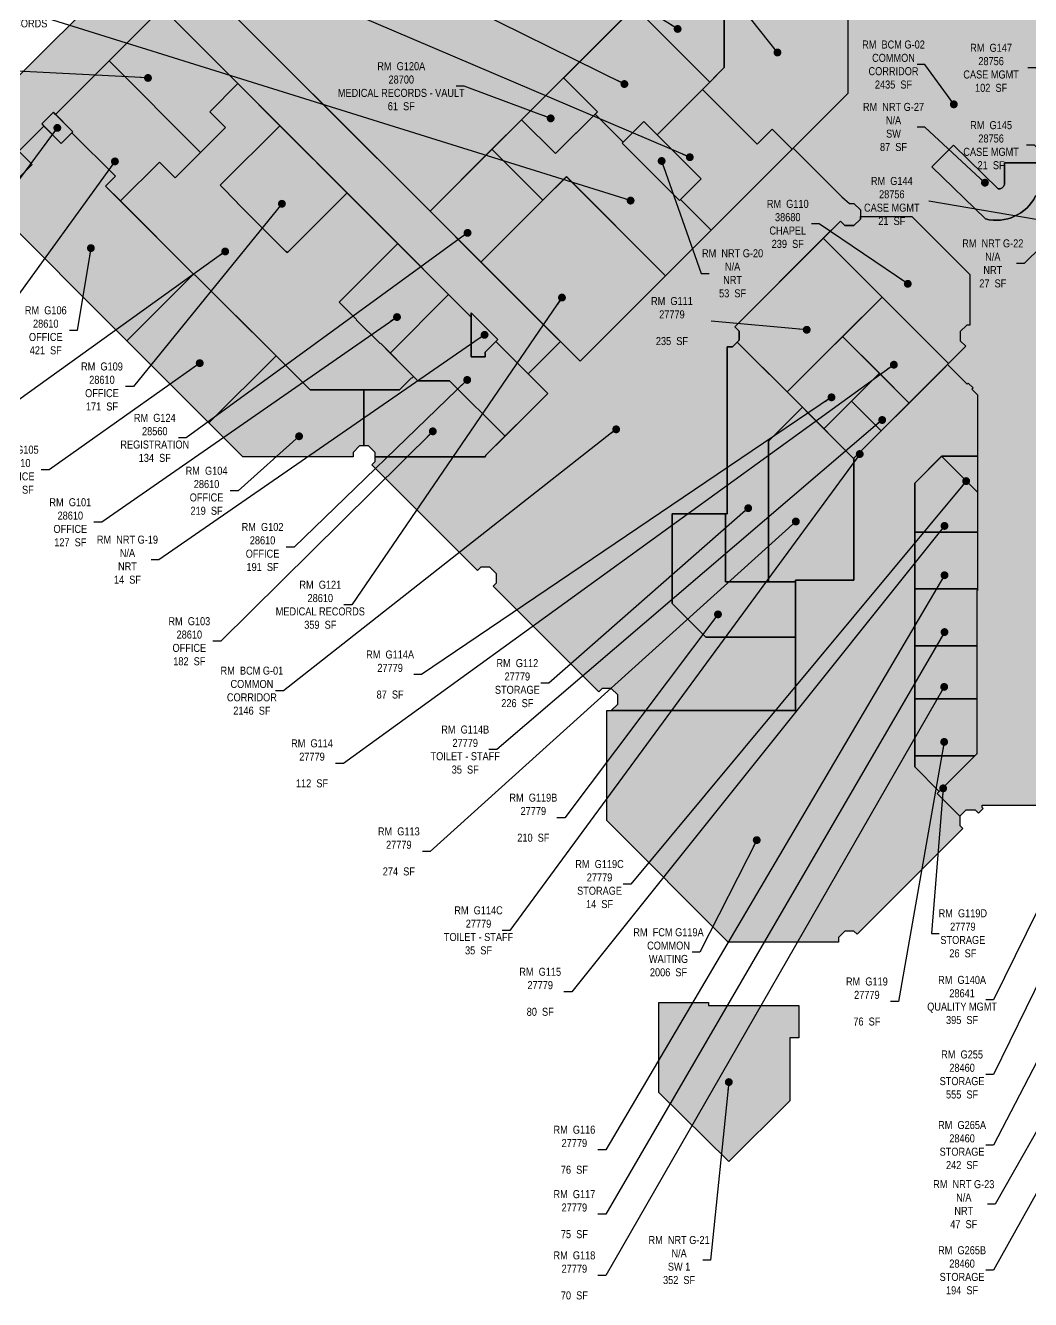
# Model space of a CAD drawing. Header units: inches. Extents: x -416 to 5762, y -228 to 4594.
# Drawn here: x 463 to 2220, y -228 to 2000 of the extents above; entities that cross this region are included whole.
import ezdxf

# ---------------------------------------------------------------- set-up
doc = ezdxf.new("R2010")
doc.units = ezdxf.units.IN
doc.header["$LTSCALE"] = 48
doc.header["$MEASUREMENT"] = 0
for name, color, linetype in [('0-LABEL', 3, 'Continuous'), ('1-NRT', 200, 'Continuous'), ('1-NRT-PTN', 253, 'Continuous'), ('2-BCM', 140, 'Continuous'), ('2-BCM-PTN', 250, 'Continuous'), ('3-FCM', 190, 'Continuous'), ('3-FCM-PTN', 9, 'Continuous'), ('4-OCC', 6, 'Continuous'), ('4-OCC-PTN', 95, 'Continuous')]:
    doc.layers.add(name, color=color, linetype=linetype)
doc.styles.add('ArialN', font='ARIALN.TTF')
doc.dimstyles.new('AB-220', dxfattribs={"dimscale": 220, "dimtxt": 0.0703125, "dimasz": 0.0625, "dimexe": 0.0625, "dimexo": 0.125, "dimgap": 0.1875, "dimtad": 0, "dimdec": 4, "dimrnd": 0.0625, "dimzin": 0, "dimdsep": 46, "dimlunit": 4, "dimtxsty": 'ArialN', "dimblk": 'ARCHTICK', "dimcen": 0.0625, "dimclrd": 256, "dimclre": 256, "dimclrt": 256, "dimadec": 0, "dimazin": 0, "dimtfac": 1, "dimtdec": 4, "dimtofl": 0, "dimtmove": 2, "dimatfit": 3, "dimldrblk": 'DOT', "dimfxl": 0, "dimfrac": 2, "dimtolj": 1, "dimtzin": 0, "dimlwd": -1, "dimlwe": -1, "dimarcsym": 0})

# ---------------------------------------------------------------- blocks, each defined once
blk = doc.blocks.new('_ArchTick')
at = {"const_width": 0.15}
blk.add_lwpolyline([(-0.5, -0.5), (0.5, 0.5)], dxfattribs=at)
blk = doc.blocks.new('_Dot')
at = {"lineweight": -2}
blk.add_line((-0.5, 0), (-1, 0), dxfattribs=at)
at = {"const_width": 0.5}
blk.add_lwpolyline([(-0.25, 0, 1), (0.25, 0, 1)], format="xyb", close=True, dxfattribs=at)

msp = doc.modelspace()

# ---------------------------------------------------------------- hatches: boundary and pattern name
at = {"layer": '1-NRT-PTN'}
for points in [[(491.1150552050993, 1827.888680367167), (511.5424249939969, 1848.316050156065), (545.6165928826722, 1814.24188226739), (525.1892230937763, 1793.814512478493)], [(1605.946132499586, 1694.055193556145), (1505.73311106553, 1794.268214990201), (1543.829152144652, 1832.364256069323), (1644.042173578706, 1732.151234635267)], [(1242.071203905976, 1497.677782890359), (1288.714831981981, 1451.034154814354), (1266.533945448869, 1428.853268281242), (1266.533945448869, 1420.489351903881), (1242.071203905976, 1420.489351903881)], [(1692.281498054001, 13.02600268657989), (1569.849327894791, 133.6036299886233), (1569.849327894792, 291.1299061904683), (1656.796931080206, 291.1299061904683), (1656.796931080206, 286.1972520553518), (1814.871703063997, 286.1972520553518), (1814.871703063997, 229.47278718078), (1798.873657493068, 229.47278718078), (1798.779343972254, 119.524209491922)]]:
    msp.add_hatch(color=256, dxfattribs=at).paths.add_polyline_path(points)
h = msp.add_hatch(color=256, dxfattribs=at)
edge = h.paths.add_edge_path()
edge.add_line((2228.722259457485, 1701.970734497792), (2233.130460726493, 1701.970734497792))
edge.add_line((2233.130460726493, 1701.970734497792), (2233.130460726493, 1759.944718747745))
edge.add_line((2233.130460726493, 1759.944718747745), (2174.173443597648, 1759.944718747745))
edge.add_line((2174.173443597648, 1759.944718747745), (2174.173443597647, 1721.862931520308))
edge.add_arc((2165.004068177664, 1723.815667909827), 9.374999999976003, 259.7052515725348, 347.97772910267656, ccw=False)
edge.add_line((2163.328642857169, 1714.591592075631), (2085.445105031146, 1790.939266001369))
edge.add_line((2085.445105031146, 1790.939266001369), (2047.180627193789, 1752.674788164011))
edge.add_line((2047.180627193789, 1752.674788164011), (2141.253326592597, 1661.881908723458))
edge.add_arc((2160.239332695928, 1735.924446355463), 76.43798667379049, 255.6180680753794, 333.6278686385097)
at = {"layer": '2-BCM-PTN'}
h = msp.add_hatch(color=256, dxfattribs=at)
edge = h.paths.add_edge_path()
edge.add_line((2233.130460726493, 1701.970734497792), (2228.722259457485, 1701.970734497792))
edge.add_arc((2160.239332695928, 1735.924446355463), 76.43798667379035, 255.6180680753794, 333.6278686385096, ccw=False)
edge.add_line((2141.253326592597, 1661.881908723458), (2047.180627193789, 1752.674788164011))
edge.add_line((2047.180627193789, 1752.674788164011), (2085.445105031146, 1790.939266001369))
edge.add_line((2085.445105031146, 1790.939266001369), (2163.328642857169, 1714.591592075631))
edge.add_arc((2165.004068177664, 1723.815667909827), 9.3749999999759, 259.7052515725348, 347.9777291026766)
edge.add_line((2174.173443597647, 1721.862931520308), (2174.173443597648, 1759.944718747745))
edge.add_line((2174.173443597648, 1759.944718747745), (2233.130460726493, 1759.944718747744))
edge.add_line((2233.130460726493, 1759.944718747744), (2233.130460726493, 1897.914736818996))
edge.add_line((2233.130460726493, 1897.914736818996), (2260.814226910565, 1925.598503003067))
edge.add_line((2260.814226910565, 1925.598503003067), (2561.404663023845, 1925.59850300307))
edge.add_line((2561.404663023845, 1925.59850300307), (2561.404663023845, 1915.223503003064))
edge.add_line((2561.404663023845, 1915.223503003064), (2613.580557465028, 1915.223503003066))
edge.add_line((2613.580557465028, 1915.223503003066), (2613.580557465028, 2025.348503003064))
edge.add_line((2613.580557465028, 2025.348503003064), (2381.262904515356, 2025.348503003065))
edge.add_line((2381.262904515356, 2025.348503003065), (2381.262904515356, 2030.59850300306))
edge.add_line((2381.262904515356, 2030.59850300306), (2261.106852996896, 2030.598503003059))
edge.add_line((2261.106852996896, 2030.598503003059), (2194.701394305297, 2096.903415616328))
edge.add_line((2194.701394305297, 2096.903415616328), (2190.893043700072, 2093.095065011104))
edge.add_line((2190.893043700072, 2093.095065011104), (2177.14554917636, 2106.842559534814))
edge.add_line((2177.14554917636, 2106.842559534814), (2177.14554917636, 2121.842559534814))
edge.add_line((2177.14554917636, 2121.842559534814), (2187.752150894158, 2132.449161252612))
edge.add_line((2187.752150894158, 2132.449161252612), (2153.811025397205, 2166.390286749567))
edge.add_line((2153.811025397205, 2166.390286749567), (2143.204423679406, 2155.783685031768))
edge.add_line((2143.204423679406, 2155.783685031768), (2128.204423679405, 2155.783685031768))
edge.add_line((2128.204423679405, 2155.783685031768), (2107.969704924222, 2176.018403786951))
edge.add_line((2107.969704924222, 2176.018403786951), (2107.969704924221, 2191.018403786952))
edge.add_line((2107.969704924221, 2191.018403786952), (2118.57630664202, 2201.62500550475))
edge.add_line((2118.57630664202, 2201.62500550475), (2084.635181145066, 2235.566131001704))
edge.add_line((2084.635181145066, 2235.566131001704), (2074.028579427268, 2224.959529283906))
edge.add_line((2074.028579427268, 2224.959529283906), (2059.028579427268, 2224.959529283906))
edge.add_line((2059.028579427268, 2224.959529283906), (2038.604658264225, 2245.383450446949))
edge.add_line((2038.604658264225, 2245.383450446949), (2038.604658264225, 2260.383450446949))
edge.add_line((2038.604658264225, 2260.383450446949), (2049.211259982023, 2270.990052164747))
edge.add_line((2049.211259982023, 2270.990052164747), (2015.270134485069, 2304.931177661701))
edge.add_line((2015.270134485069, 2304.931177661701), (2004.758133971202, 2294.229974739971))
edge.add_line((2004.758133971202, 2294.229974739971), (1989.758133971203, 2294.229974739971))
edge.add_line((1989.758133971203, 2294.229974739971), (1931.062058276436, 2352.926050434738))
edge.add_line((1931.062058276436, 2352.926050434738), (1861.642355430324, 2283.506162856311))
edge.add_line((1861.642355430324, 2283.506162856311), (1874.902442775178, 2270.315977015473))
edge.add_line((1874.902442775178, 2270.315977015473), (1873.04629591825, 2268.459830158545))
edge.add_line((1873.04629591825, 2268.459830158545), (1908.245785421161, 2233.260340655634))
edge.add_line((1908.245785421161, 2233.260340655634), (1908.245785421163, 2113.284691443503))
edge.add_line((1908.245785421163, 2113.284691443503), (1895.187219345495, 2113.284691443503))
edge.add_line((1895.187219345495, 2113.284691443503), (1883.873510846507, 2101.970982944516))
edge.add_line((1883.873510846507, 2101.970982944516), (1883.873510846507, 2085.970982944516))
edge.add_line((1883.873510846507, 2085.970982944516), (1895.187219345492, 2074.657274445532))
edge.add_line((1895.187219345492, 2074.657274445532), (1900.562219345494, 2074.657274445531))
edge.add_line((1900.562219345494, 2074.657274445531), (1900.562219345492, 1881.37466295436))
edge.add_line((1900.562219345492, 1881.37466295436), (1804.972934618956, 1785.785378227823))
edge.add_line((1804.972934618956, 1785.785378227823), (1889.993394248343, 1700.764918598437))
edge.add_line((1889.993394248343, 1700.764918598437), (1903.187219345495, 1689.020622731572))
edge.add_line((1903.187219345495, 1689.020622731572), (1911.187219345496, 1689.020622731572))
edge.add_line((1911.187219345496, 1689.020622731572), (1922.500927844478, 1677.706914232587))
edge.add_line((1922.500927844478, 1677.706914232587), (1922.500927844479, 1666.177842589939))
edge.add_line((1922.500927844479, 1666.177842589939), (2012.282397722353, 1666.177842589939))
edge.add_line((2012.282397722353, 1666.177842589939), (2113.788307551631, 1564.67193276066))
edge.add_line((2113.788307551631, 1564.67193276066), (2113.788307551629, 1476.094613458916))
edge.add_line((2113.788307551629, 1476.094613458916), (2108.383520888059, 1476.094613458915))
edge.add_line((2108.383520888059, 1476.094613458915), (2097.069812389074, 1464.78090495993))
edge.add_line((2097.069812389074, 1464.78090495993), (2097.069812389074, 1448.78090495993))
edge.add_line((2097.069812389074, 1448.78090495993), (2106.858170387359, 1438.992546961646))
edge.add_line((2106.858170387359, 1438.992546961646), (2074.845248639354, 1406.979625213646))
edge.add_line((2074.845248639354, 1406.979625213646), (2109.06569911818, 1372.75917473482))
edge.add_line((2109.06569911818, 1372.75917473482), (2110.921854418795, 1374.615330035435))
edge.add_line((2110.921854418795, 1374.615330035435), (2119.407135793033, 1366.130048661197))
edge.add_line((2119.407135793033, 1366.130048661197), (2117.550980492419, 1364.273893360582))
edge.add_line((2117.550980492419, 1364.273893360582), (2127.448102328633, 1354.376771524372))
edge.add_line((2127.448102328633, 1354.376771524372), (2127.448102328632, 1249.552302957096))
edge.add_line((2127.448102328632, 1249.552302957096), (2127.448102328633, 1011.952698433063))
edge.add_line((2127.448102328633, 1011.952698433063), (2126.295910362438, 1011.952698433063))
edge.add_line((2126.295910362438, 1011.952698433063), (2126.295910362438, 725.351950325119))
edge.add_line((2126.295910362438, 725.351950325119), (2125.412145488766, 725.351950325119))
edge.add_line((2125.412145488766, 725.351950325119), (2056.691387544399, 656.6311923807496))
edge.add_line((2056.691387544399, 656.6311923807496), (2096.140691337425, 617.1818885877237))
edge.add_line((2096.140691337425, 617.1818885877237), (2107.319253701457, 628.3604509517534))
edge.add_line((2107.319253701457, 628.3604509517534), (2123.319253701457, 628.3604509517533))
edge.add_line((2123.319253701457, 628.3604509517533), (2128.976107950948, 622.7035967022608))
edge.add_line((2128.976107950948, 622.7035967022608), (2137.132282483896, 630.8597712352085))
edge.add_line((2137.132282483896, 630.8597712352085), (2135.36451553093, 632.6275381881742))
edge.add_line((2135.36451553093, 632.6275381881742), (2135.36451553093, 636.1836742564341))
edge.add_line((2135.36451553093, 636.1836742564341), (2261.254623019293, 636.1836742564341))
edge.add_line((2261.254623019293, 636.1836742564341), (2261.254623019293, 702.9147875115947))
edge.add_line((2261.254623019293, 702.9147875115947), (2233.130460726496, 702.9147875115947))
edge.add_line((2233.130460726496, 702.9147875115947), (2233.130460726493, 1701.970734497792))
msp.add_hatch(color=256, dxfattribs=at).paths.add_polyline_path([(1073.983103628959, 1245.648870603974), (1266.41909196318, 1245.648870603967), (1267.752590269847, 1248.565033878715), (1375.755960992504, 1356.568404601371), (1341.688993337018, 1390.635372256856), (1398.257535831943, 1447.203914751781), (1432.324503487428, 1413.136947096295), (1804.972934618956, 1785.785378227823), (1889.993394248343, 1700.764918598437), (1903.187219345496, 1689.020622731572), (1911.187219345496, 1689.020622731572), (1922.500927844478, 1677.706914232587), (1922.500927844479, 1661.706914232587), (1911.187219345496, 1650.393205733601), (1895.187219345494, 1650.393205733602), (1887.585821447731, 1657.994603631365), (1702.767495590753, 1473.176277774384), (1710.368893488513, 1465.574879876623), (1710.368893488513, 1449.574879876622), (1699.05518498953, 1438.261171377637), (1689.369452176129, 1438.261171377637), (1689.369452176128, 1145.882864248925), (1593.240238158497, 1145.882864248926), (1593.240238158495, 989.3675487036351), (1652.391031218004, 930.2167556441275), (1808.906346763295, 930.2167556441234), (1808.906346763295, 801.8650683097446), (1486.923150633566, 801.8650683097446), (1498.236859132549, 813.1787768087297), (1498.236859132549, 829.1787768087306), (1486.923150633566, 840.4924853077155), (1478.923150633564, 840.4924853077155), (1470.923150633566, 840.4924853077155), (1465.266296384066, 834.8356310582168), (1280.447970527094, 1019.653956915202), (1286.104824776585, 1025.310811164694), (1286.104824776585, 1041.310811164695), (1274.791116277602, 1052.62451966368), (1258.791116277602, 1052.62451966368), (1253.134262028109, 1046.967665414188), (1068.315936171128, 1231.785991271168), (1073.972790420618, 1237.442845520659)])
at = {"layer": '3-FCM-PTN'}
for points in [[(340.8553146468659, 1689.548725950911), (340.8650622968914, 1797.383265746457), (338.5669652580359, 1799.681362785313), (405.4042988634377, 1866.518696390714), (411.5914831988198, 1860.331512055332), (427.5914831988198, 1860.331512055332), (438.9051916978046, 1871.645220554317), (438.9051916978046, 1887.645220554317), (432.7180073624227, 1893.832404889699), (617.4496539474084, 2078.564051474686), (623.6368382827909, 2072.376867139303), (639.6368382827909, 2072.376867139303), (650.9505467817758, 2083.690575638288), (650.9505467817758, 2099.690575638288), (644.7633624463936, 2105.87775997367), (829.3182323360827, 2290.43262986336), (835.6821933667616, 2284.422222223274), (851.6821933667615, 2284.422222223274), (862.9959018657465, 2295.735930722259), (862.9959018657464, 2311.735930722259), (856.8087175303642, 2317.923115057641), (1012.107044348459, 2473.221441875737), (1014.405141387315, 2470.92334483688), (1043.838461154206, 2500.356664603771), (1050.72369497664, 2493.471430781336), (1053.719841502549, 2496.467577307244), (1063.727548450731, 2496.467577307244), (1075.041256949716, 2507.781285806229), (1075.041256949716, 2517.788992754412), (1159.787609054709, 2602.535344859405), (1178.293628239469, 2602.535344859405), (1178.293628239469, 2607.785344859416), (1543.73591017184, 2607.785344859399), (1543.735910171839, 2551.634773076658), (1543.74699412638, 2549.634776559495), (1543.74699412638, 2537.634776559495), (1543.746994126376, 2535.079813956536), (1543.74699412638, 2530.535344859405), (1524.425940726831, 2530.535344859405), (1524.425940726827, 2535.785344859401), (1422.756867810655, 2535.785344859401), (1422.756867810655, 2530.535344859406), (1202.124541730703, 2530.535344859402), (1128.938989877894, 2457.349793006595), (1126.640892839038, 2459.647890045452), (771.7835758747595, 2104.790573081172), (774.0816729136155, 2102.492476042316), (758.5253237275117, 2086.936126856212), (1398.257535831943, 1447.203914751781), (1341.688993337018, 1390.635372256856), (1285.002521380751, 1447.321844213123), (1288.714831981981, 1451.034154814354), (1242.071203905976, 1497.677782890359), (1242.071203905976, 1490.253161687899), (701.4876808171335, 2030.836684776742), (515.2547355952264, 1844.603739554835), (511.5424249939969, 1848.316050156065), (491.1150552050993, 1827.888680367167), (494.8273658063302, 1824.176369765937), (451.1440636343319, 1780.493067593939), (474.4261702187878, 1757.210961009484), (433.0604235193755, 1715.84521431007), (409.7783169349191, 1739.127320894528), (404.9992165338278, 1734.348220493437), (404.9992165338277, 1687.78400732452), (403.2344979080751, 1689.548725950273)], [(1555.420620265598, 801.8650683097446), (1808.906346763295, 801.8650683097446), (1808.906346763295, 930.2167556441279), (1808.906346763298, 1029.812560218531), (1910.966998646691, 1029.812560218529), (1910.966998646691, 1243.101518564101), (2074.845248639355, 1406.979625213644), (2109.06569911818, 1372.75917473482), (2110.921854418795, 1374.615330035435), (2119.407135793034, 1366.130048661197), (2117.550980492419, 1364.273893360582), (2127.448102328633, 1354.376771524372), (2127.448102328632, 1246.927302957097), (2064.783995826449, 1246.927302957097), (2017.467191629012, 1199.61049875966), (2017.466953792891, 703.2802473347172), (2060.403698145628, 660.3435029819791), (2056.691387544399, 656.6311923807494), (2096.140691337425, 617.1818885877237), (2096.00554520247, 617.0467424527686), (2096.00554520247, 601.0467424527685), (2101.662399451962, 595.3898882032767), (1916.844073594983, 410.5715623462971), (1911.187219345493, 416.228416595788), (1895.187219345493, 416.2284165957882), (1883.873510846507, 404.9147080968032), (1883.873510846507, 396.9147080968027), (1691.462541602958, 396.9147080968099), (1478.910654273992, 609.4592488563086), (1478.923150633571, 801.8650683097451), (1486.923150633566, 801.8650683097446)]]:
    msp.add_hatch(color=256, dxfattribs=at).paths.add_polyline_path(points)
at = {"layer": '4-OCC-PTN'}
for color, points in [(151, [(1170.006453380224, 1675.454997203499), (758.5253237275117, 2086.936126856212), (774.0816729135751, 2102.492476042275), (771.7835758747594, 2104.790573081172), (1126.640892839038, 2459.647890045452), (1128.938989877894, 2457.349793006595), (1202.124541730703, 2530.535344859402), (1422.756867810655, 2530.535344859406), (1473.591404268741, 2479.700808401321), (1475.447559569355, 2481.556963701935), (1559.215291991789, 2397.789231279505), (1559.215291991789, 2394.076920678273), (1776.818018871324, 2176.474193798742), (1693.440025958966, 2093.096200886388), (1684.382840501728, 2093.096200886388), (1633.400980316532, 2138.658507349685)]), (151, [(1658.908814604048, 1901.021022154488), (1527.341423363026, 2032.642669419502), (1633.400980316532, 2138.658507349685), (1684.382840501728, 2093.096200886388), (1684.382840501731, 1926.49504805217)]), (171, [(1684.38284050173, 2093.096200886388), (1883.873510846507, 2093.096200886388), (1883.873510846507, 2085.970982944516), (1895.187219345492, 2074.657274445532), (1900.562219345494, 2074.657274445531), (1900.562219345492, 1881.37466295436), (1803.116779318342, 1783.929222927209), (1768.187402802932, 1818.858599442619), (1741.981612057539, 1792.652808697228), (1646.261106602163, 1888.373314152604), (1684.382840501731, 1926.49504805217)]), (31, [(608.7608118581738, 1938.109815817779), (768.6595620163891, 1778.21106565957), (812.2663330179969, 1821.817836661177), (784.7617529769084, 1849.322416702266), (833.8818509342591, 1898.442514659617), (701.4876808171329, 2030.836684776742)]), (151, [(1403.423295717025, 1908.775622314175), (1527.341423363026, 2032.642669419502), (1658.908814604048, 1901.021022154488), (1567.040600331767, 1809.152807882208), (1543.829152144652, 1832.364256069323), (1507.589266366145, 1796.124370290816), (1458.529133392892, 1845.184503264068), (1462.771774080011, 1849.427143951188)]), (31, [(515.2547355952264, 1844.603739554835), (608.7608118581738, 1938.109815817779), (768.6595620163891, 1778.21106565957), (724.2490145553402, 1733.800518198521), (696.7444345142521, 1761.305098239609), (628.66888232572, 1693.229546051077), (602.6707985659341, 1719.227629810864), (619.7946666519529, 1736.351497896881), (543.7604375820574, 1812.385726966775), (545.6165928826722, 1814.24188226739)]), (31, [(756.4161783344631, 1565.482250042333), (628.66888232572, 1693.229546051077), (696.7444345142521, 1761.305098239609), (724.2490145553402, 1733.800518198521), (812.2663330179967, 1821.817836661177), (784.7617529769086, 1849.322416702266), (833.8818509342592, 1898.442514659617), (907.3959997311096, 1824.928365862766), (803.0977495060938, 1720.63011563775), (833.4632717968644, 1690.264593346978), (832.9329417109742, 1689.734263261088), (918.1864111722151, 1604.480793799846), (918.7167412581049, 1605.011123885736), (920.57289655872, 1603.154968585122), (1024.871146783737, 1707.453218810138), (1113.43752824168, 1618.886837352195), (1010.995433317279, 1516.444742427795), (1041.360955608048, 1486.079220137022), (1040.830625522159, 1485.548890051133), (1082.589994912416, 1443.789520660875), (1083.120324998306, 1444.319850746765), (1141.001811492184, 1386.300667871715), (1137.888679167432, 1383.187535546963), (1137.358349081542, 1383.717865632853), (1116.383955655785, 1362.743472207096), (960.3923930367758, 1362.743472207096), (758.8910520686178, 1564.244813175258), (758.2723336350782, 1563.626094741718)]), (151, [(1403.423295717025, 1908.775622314175), (1462.771774080011, 1849.427143951188), (1389.364362736178, 1776.019732607354), (1330.012991787203, 1835.395578993409)]), (151, [(1661.317710137197, 1642.130153746064), (1607.734714732723, 1695.843775789282), (1644.042173578706, 1732.151234635267), (1567.040600331767, 1809.152807882208), (1646.261106602163, 1888.373314152604), (1741.981612057539, 1792.652808697228), (1768.187402802932, 1818.858599442619), (1803.116779318342, 1783.929222927209), (1802.851614275397, 1783.664057884265), (1801.260624017728, 1782.073067626594)]), (151, [(1330.012991787203, 1835.395578993409), (1389.364362736178, 1776.019732607354), (1458.529133392892, 1845.184503264068), (1507.589266366145, 1796.124370290816), (1505.733111065531, 1794.268214990202), (1605.946132499586, 1694.055193556145), (1607.734714732723, 1695.843775789282), (1661.317710137197, 1642.130153746064), (1581.723094204737, 1562.535537813604), (1408.500115883417, 1735.758516134923), (1367.337649218342, 1694.596049469847), (1278.283256146178, 1783.687166970773)]), (31, [(404.9992165338277, 1689.548725950273), (404.9992165338278, 1734.348220493437), (409.778316934918, 1739.127320894527), (433.0604235193765, 1715.845214310069), (474.4261702187901, 1757.210961009484), (451.1440636343319, 1780.493067593939), (494.8273658063301, 1824.176369765936), (525.1892230937746, 1793.814512478491), (543.7604375820574, 1812.385726966775), (619.7946666519529, 1736.351497896881), (602.6707985659341, 1719.227629810864), (756.4161783344631, 1565.482250042333), (639.7372557316794, 1448.80332743955), (403.6383038303535, 1684.902279340875), (405.7596241739134, 1687.023599684435), (404.9992165338278, 1687.78400732452)]), (31, [(803.0977495060938, 1720.63011563775), (907.3959997311097, 1824.928365862766), (1024.871146783737, 1707.453218810138), (920.57289655872, 1603.154968585122), (918.7167412581049, 1605.011123885736), (918.1864111722151, 1604.480793799846), (832.9329417109742, 1689.734263261088), (833.4632717968644, 1690.264593346978)]), (202, [(1170.006453380224, 1675.454997203499), (1278.283256146178, 1783.687166970773), (1367.337649218342, 1694.596049469847), (1259.078788867565, 1586.382661716159)]), (151, [(1398.257535831943, 1447.203914751781), (1392.503012648671, 1452.958437935053), (1259.078788867565, 1586.382661716159), (1367.337649218342, 1694.596049469847), (1408.508762554195, 1735.749869464145), (1581.723094204737, 1562.535537813604), (1432.324503487428, 1413.136947096295)]), (132, [(1857.564201135299, 1627.972983318933), (1887.585821447748, 1657.994603631382), (1895.187219345494, 1650.393205733602), (1911.187219345496, 1650.393205733601), (1922.500927844479, 1661.706914232587), (1922.500927844479, 1666.177842589939), (2012.282397722353, 1666.177842589939), (2113.788307551631, 1564.67193276066), (2113.788307551629, 1476.094613458916), (2108.383520888059, 1476.094613458915), (2097.069812389074, 1464.78090495993), (2097.069812389074, 1448.78090495993), (2106.858170387359, 1438.992546961646), (2076.701403939971, 1408.83578051426)]), (233, [(1707.10239134173, 1446.308377729839), (1710.368893488513, 1449.574879876622), (1710.368893488513, 1465.574879876623), (1702.767495590753, 1473.176277774384), (1857.564201135299, 1627.972983318933), (1960.293950087135, 1525.243234367097), (1794.230742392192, 1359.180026672154)]), (31, [(1100.070725783184, 1427.329126034689), (1083.120324998306, 1444.319850746765), (1082.589994912416, 1443.789520660875), (1040.830625522159, 1485.548890051133), (1041.360955608048, 1486.079220137022), (1010.995433317279, 1516.444742427795), (1113.43752824168, 1618.886837352195), (1202.532982671184, 1529.79138292269)]), (31, [(639.7372557316794, 1448.80332743955), (756.4161783344631, 1565.482250042333), (758.2723336350782, 1563.626094741718), (758.8910520686178, 1564.244813175258), (900.8363112454595, 1422.299553998414), (783.5386702091316, 1305.001912962097)]), (31, [(1100.070725783184, 1427.329126034689), (1202.532982671184, 1529.79138292269), (1242.071203905976, 1490.253161687899), (1242.071203905976, 1420.489351903881), (1266.533945448869, 1420.489351903881), (1266.533945448869, 1428.853268281241), (1285.002521380751, 1447.321844213124), (1338.965844430575, 1393.3585211633), (1341.688993337018, 1390.635372256856), (1375.823534059981, 1356.500831533894), (1301.177283144898, 1281.989726753765), (1204.282390218254, 1378.884619680409), (1148.73233275996, 1378.884619680409), (1141.001811492184, 1386.300667871715)]), (233, [(1891.229545968598, 1456.17883024856), (1960.293950087135, 1525.243234367097), (2076.70140393997, 1408.835780514261), (2074.845248639356, 1406.979625213645), (2069.829203800608, 1401.963580374899), (2007.635159853671, 1339.769592546334)]), (233, [(1794.230742392192, 1359.180026672154), (1891.229545968598, 1456.17883024856), (1955.588428061079, 1391.817944603045), (1858.589869022378, 1294.820900041971)]), (233, [(1686.74445217613, 1027.141836248), (1686.744452176127, 1145.882864248925), (1689.369452176128, 1145.882864248925), (1689.369452176129, 1438.261171377637), (1699.05518498953, 1438.261171377637), (1707.10239134173, 1446.308377729839), (1821.100800077283, 1332.309968987067), (1761.671939017852, 1273.234661318228), (1761.671939017846, 1027.187560218532)]), (31, [(783.5386702091316, 1305.001912962097), (900.8363112454595, 1422.299553998414), (960.3923930367758, 1362.743472207096), (1054.380541988826, 1362.743472207096), (1054.380541988826, 1264.756554019645), (1046.659081921635, 1264.756554019645), (1035.345373422648, 1253.44284552066), (1035.345373422648, 1245.648870603966), (842.9093850884494, 1245.648870603974)]), (31, [(1054.380541988826, 1264.756554019645), (1054.380541988826, 1362.743472207096), (1116.383955655786, 1362.743472207096), (1137.358349081542, 1383.717865632853), (1137.888679167432, 1383.187535546963), (1141.001811492184, 1386.300667871715), (1148.73233275996, 1378.884619680409), (1204.282390218254, 1378.884619680409), (1301.177283144898, 1281.989726753765), (1267.752597271822, 1248.56504088069), (1267.004262951536, 1246.928552878148), (1266.41909196318, 1245.648870603967), (1073.983103628959, 1245.648870603974), (1073.972790420618, 1253.44284552066), (1062.659081921635, 1264.756554019645)]), (233, [(1958.986622408584, 1291.120998982879), (1906.938295186007, 1343.1693262056), (1955.588428061079, 1391.817944603045), (2007.63513260689, 1339.769565299578)]), (233, [(1906.938295186007, 1343.1693262056), (1958.986621338001, 1291.120997912294), (1910.638124425097, 1242.772644639253), (1858.589869022378, 1294.820900041971)]), (233, [(1910.966998646691, 1029.812560218529), (1808.906346763298, 1029.812560218531), (1808.906346763298, 1027.18756021853), (1761.671939017846, 1027.187560218532), (1761.671939017852, 1273.234661318228), (1821.100800077282, 1332.309968987066), (1910.638124389526, 1242.772644603682), (1910.966998646691, 1243.101518564101)]), (233, [(2017.467189705318, 1113.952698433062), (2017.467191629012, 1199.61049875966), (2064.465529924605, 1246.608837055252), (2127.448102328632, 1183.626264651224), (2127.448102328633, 1113.952698433063)]), (233, [(2064.465529924605, 1246.608837055252), (2064.783995826449, 1246.927302957097), (2127.448102328632, 1246.927302957096), (2127.448102328633, 1183.626264651222)]), (233, [(1808.906346763298, 1027.187560218531), (1808.906346763295, 930.2167556441279), (1652.391031218004, 930.2167556441275), (1593.240238158495, 989.3675487036351), (1593.240238158497, 1145.882864248926), (1686.744452176127, 1145.882864248925), (1686.74445217613, 1027.141836248)]), (233, [(2017.467189705318, 1014.577698433063), (2017.467189705318, 1113.952698433062), (2127.448102328633, 1113.952698433063), (2127.448102328633, 1014.577698433062)]), (233, [(2017.467189705318, 1014.577698433063), (2127.448102328633, 1014.577698433063), (2127.448102328633, 1011.952698433063), (2126.295910362438, 1011.952698433063), (2126.295910362438, 915.2026984330631), (2017.467094176005, 915.2026984330631)]), (233, [(2017.467094176003, 915.2026959097949), (2126.295910362438, 915.2026984330631), (2126.295910362438, 822.6860939963306), (2017.467046411348, 822.6860939963306)]), (233, [(2017.467046411347, 822.6860926412078), (2126.295910362438, 822.6860939963306), (2126.295910362438, 725.351950325119), (2125.412145488766, 725.351950325119), (2122.787145488766, 722.7269503251189), (2017.466954536508, 722.7269204900899)]), (233, [(2060.403698145628, 660.3435029819792), (2017.466953792891, 703.2802473347172), (2017.466954536505, 722.7269173342003), (2122.787145488766, 722.7269503251189)])]:
    msp.add_hatch(color=color, dxfattribs=at).paths.add_polyline_path(points)

# ---------------------------------------------------------------- linework, layer by layer
at = {"layer": '1-NRT'}
for points in [[(491.1150552050993, 1827.888680367167), (511.5424249939969, 1848.316050156065), (545.6165928826722, 1814.24188226739), (525.1892230937763, 1793.814512478493)], [(1605.946132499586, 1694.055193556145), (1505.73311106553, 1794.268214990201), (1543.829152144652, 1832.364256069323), (1644.042173578706, 1732.151234635267)], [(1242.071203905976, 1497.677782890359), (1288.714831981981, 1451.034154814354), (1266.533945448869, 1428.853268281242), (1266.533945448869, 1420.489351903881), (1242.071203905976, 1420.489351903881)], [(1692.281498054001, 13.02600268657989), (1569.849327894791, 133.6036299886233), (1569.849327894792, 291.1299061904683), (1656.796931080206, 291.1299061904683), (1656.796931080206, 286.1972520553518), (1814.871703063997, 286.1972520553518), (1814.871703063997, 229.47278718078), (1798.873657493068, 229.47278718078), (1798.779343972254, 119.524209491922)]]:
    msp.add_lwpolyline(points, close=True, dxfattribs=at)
msp.add_lwpolyline([(2228.722259457485, 1701.970734497792), (2233.130460726493, 1701.970734497792), (2233.130460726493, 1759.944718747745), (2174.173443597648, 1759.944718747745), (2174.173443597647, 1721.862931520308, -0.4054098725536336), (2163.328642857169, 1714.591592075631), (2085.445105031146, 1790.939266001369), (2047.180627193789, 1752.674788164011), (2141.253326592597, 1661.881908723458, 0.3541666987649237)], format="xyb", close=True, dxfattribs=at)
at = {"layer": '2-BCM'}
msp.add_lwpolyline([(1900.562219345494, 2074.657274445531), (1900.562219345492, 1881.37466295436), (1804.972934618956, 1785.785378227823), (1889.993394248343, 1700.764918598437), (1903.187219345495, 1689.020622731572), (1911.187219345496, 1689.020622731572), (1922.500927844478, 1677.706914232587), (1922.500927844479, 1666.177842589939), (2012.282397722353, 1666.177842589939), (2113.788307551631, 1564.67193276066), (2113.788307551629, 1476.094613458916), (2108.383520888059, 1476.094613458915), (2097.069812389074, 1464.78090495993), (2097.069812389074, 1448.78090495993), (2106.858170387359, 1438.992546961646), (2074.845248639354, 1406.979625213646), (2109.06569911818, 1372.75917473482), (2110.921854418795, 1374.615330035435), (2119.407135793033, 1366.130048661197), (2117.550980492419, 1364.273893360582), (2127.448102328633, 1354.376771524372), (2127.448102328632, 1249.552302957096), (2127.448102328633, 1011.952698433063), (2126.295910362438, 1011.952698433063), (2126.295910362438, 725.351950325119), (2125.412145488766, 725.351950325119), (2056.691387544399, 656.6311923807496), (2096.140691337425, 617.1818885877237), (2107.319253701457, 628.3604509517534), (2123.319253701457, 628.3604509517533), (2128.976107950948, 622.7035967022608), (2137.132282483896, 630.8597712352085), (2135.36451553093, 632.6275381881742), (2135.36451553093, 636.1836742564341), (2261.254623019293, 636.1836742564341)], dxfattribs=at)
msp.add_lwpolyline([(1073.983103628959, 1245.648870603974), (1266.41909196318, 1245.648870603967), (1267.752590269847, 1248.565033878715), (1375.755960992504, 1356.568404601371), (1341.688993337018, 1390.635372256856), (1398.257535831943, 1447.203914751781), (1432.324503487428, 1413.136947096295), (1804.972934618956, 1785.785378227823), (1889.993394248343, 1700.764918598437), (1903.187219345496, 1689.020622731572), (1911.187219345496, 1689.020622731572), (1922.500927844478, 1677.706914232587), (1922.500927844479, 1661.706914232587), (1911.187219345496, 1650.393205733601), (1895.187219345494, 1650.393205733602), (1887.585821447731, 1657.994603631365), (1702.767495590753, 1473.176277774384), (1710.368893488513, 1465.574879876623), (1710.368893488513, 1449.574879876622), (1699.05518498953, 1438.261171377637), (1689.369452176129, 1438.261171377637), (1689.369452176128, 1145.882864248925), (1593.240238158497, 1145.882864248926), (1593.240238158495, 989.3675487036351), (1652.391031218004, 930.2167556441275), (1808.906346763295, 930.2167556441234), (1808.906346763295, 801.8650683097446), (1486.923150633566, 801.8650683097446), (1498.236859132549, 813.1787768087297), (1498.236859132549, 829.1787768087306), (1486.923150633566, 840.4924853077155), (1478.923150633564, 840.4924853077155), (1470.923150633566, 840.4924853077155), (1465.266296384066, 834.8356310582168), (1280.447970527094, 1019.653956915202), (1286.104824776585, 1025.310811164694), (1286.104824776585, 1041.310811164695), (1274.791116277602, 1052.62451966368), (1258.791116277602, 1052.62451966368), (1253.134262028109, 1046.967665414188), (1068.315936171128, 1231.785991271168), (1073.972790420618, 1237.442845520659)], close=True, dxfattribs=at)
msp.add_lwpolyline([(2228.722259457485, 1701.970734497792, -0.3541666987649237), (2141.253326592597, 1661.881908723458), (2047.180627193789, 1752.674788164011), (2085.445105031146, 1790.939266001369), (2163.328642857169, 1714.591592075631, 0.4054098725536336), (2174.173443597647, 1721.862931520308), (2174.173443597648, 1759.944718747745), (2233.130460726493, 1759.944718747744)], format="xyb", dxfattribs=at)
at = {"layer": '3-FCM'}
for points in [[(432.7180073624227, 1893.832404889699), (617.4496539474084, 2078.564051474686)], [(758.5253237275117, 2086.936126856212), (1398.257535831943, 1447.203914751781), (1341.688993337018, 1390.635372256856), (1285.002521380751, 1447.321844213123), (1288.714831981981, 1451.034154814354), (1242.071203905976, 1497.677782890359), (1242.071203905976, 1490.253161687899), (701.4876808171335, 2030.836684776742), (515.2547355952264, 1844.603739554835), (511.5424249939969, 1848.316050156065), (491.1150552050993, 1827.888680367167), (494.8273658063302, 1824.176369765937), (451.1440636343319, 1780.493067593939), (474.4261702187878, 1757.210961009484), (433.0604235193755, 1715.84521431007)]]:
    msp.add_lwpolyline(points, dxfattribs=at)
msp.add_lwpolyline([(1555.420620265598, 801.8650683097446), (1808.906346763295, 801.8650683097446), (1808.906346763295, 930.2167556441279), (1808.906346763298, 1029.812560218531), (1910.966998646691, 1029.812560218529), (1910.966998646691, 1243.101518564101), (2074.845248639355, 1406.979625213644), (2109.06569911818, 1372.75917473482), (2110.921854418795, 1374.615330035435), (2119.407135793034, 1366.130048661197), (2117.550980492419, 1364.273893360582), (2127.448102328633, 1354.376771524372), (2127.448102328632, 1246.927302957097), (2064.783995826449, 1246.927302957097), (2017.467191629012, 1199.61049875966), (2017.466953792891, 703.2802473347172), (2060.403698145628, 660.3435029819791), (2056.691387544399, 656.6311923807494), (2096.140691337425, 617.1818885877237), (2096.00554520247, 617.0467424527686), (2096.00554520247, 601.0467424527685), (2101.662399451962, 595.3898882032767), (1916.844073594983, 410.5715623462971), (1911.187219345493, 416.228416595788), (1895.187219345493, 416.2284165957882), (1883.873510846507, 404.9147080968032), (1883.873510846507, 396.9147080968027), (1691.462541602958, 396.9147080968099), (1478.910654273992, 609.4592488563086), (1478.923150633571, 801.8650683097451), (1486.923150633566, 801.8650683097446)], close=True, dxfattribs=at)
at = {"layer": '4-OCC'}
for points in [[(1170.006453380224, 1675.454997203499), (758.5253237275117, 2086.936126856212), (774.0816729135751, 2102.492476042275), (771.7835758747594, 2104.790573081172), (1126.640892839038, 2459.647890045452), (1128.938989877894, 2457.349793006595), (1202.124541730703, 2530.535344859402), (1422.756867810655, 2530.535344859406), (1422.756867810655, 2530.535344859406), (1473.591404268741, 2479.700808401321), (1475.447559569355, 2481.556963701935), (1559.215291991789, 2397.789231279505), (1559.215291991789, 2394.076920678273), (1776.818018871324, 2176.474193798742), (1693.440025958966, 2093.096200886388), (1684.382840501728, 2093.096200886388), (1633.400980316532, 2138.658507349685)], [(1658.908814604048, 1901.021022154488), (1527.341423363026, 2032.642669419502), (1633.400980316532, 2138.658507349685), (1684.382840501728, 2093.096200886388), (1684.382840501731, 1926.49504805217)], [(1684.38284050173, 2093.096200886388), (1883.873510846507, 2093.096200886388), (1883.873510846507, 2085.970982944516), (1895.187219345492, 2074.657274445532), (1900.562219345494, 2074.657274445531), (1900.562219345492, 1881.37466295436), (1803.116779318342, 1783.929222927209), (1768.187402802932, 1818.858599442619), (1741.981612057539, 1792.652808697228), (1646.261106602163, 1888.373314152604), (1684.382840501731, 1926.49504805217)], [(608.7608118581738, 1938.109815817779), (768.6595620163891, 1778.21106565957), (812.2663330179969, 1821.817836661177), (784.7617529769084, 1849.322416702266), (833.8818509342591, 1898.442514659617), (701.4876808171329, 2030.836684776742), (608.7608118581718, 1938.109815817781)], [(1403.423295717025, 1908.775622314175), (1527.341423363026, 2032.642669419502), (1658.908814604048, 1901.021022154488), (1567.040600331767, 1809.152807882208), (1543.829152144652, 1832.364256069323), (1507.589266366145, 1796.124370290816), (1458.529133392892, 1845.184503264068), (1462.771774080011, 1849.427143951188)], [(515.2547355952264, 1844.603739554835), (608.7608118581738, 1938.109815817779), (768.6595620163891, 1778.21106565957), (768.6595620163891, 1778.21106565957), (768.6595620163891, 1778.21106565957), (724.2490145553402, 1733.800518198521), (696.7444345142521, 1761.305098239609), (628.66888232572, 1693.229546051077), (602.6707985659341, 1719.227629810864), (619.7946666519529, 1736.351497896881), (543.7604375820574, 1812.385726966775), (545.6165928826722, 1814.24188226739)], [(756.4161783344631, 1565.482250042333), (628.66888232572, 1693.229546051077), (696.7444345142521, 1761.305098239609), (724.2490145553402, 1733.800518198521), (812.2663330179967, 1821.817836661177), (784.7617529769086, 1849.322416702266), (833.8818509342592, 1898.442514659617), (907.3959997311096, 1824.928365862766), (803.0977495060938, 1720.63011563775), (833.4632717968644, 1690.264593346978), (832.9329417109742, 1689.734263261088), (918.1864111722151, 1604.480793799846), (918.7167412581049, 1605.011123885736), (920.57289655872, 1603.154968585122), (1024.871146783737, 1707.453218810138), (1113.43752824168, 1618.886837352195), (1010.995433317279, 1516.444742427795), (1041.360955608048, 1486.079220137022), (1040.830625522159, 1485.548890051133), (1082.589994912416, 1443.789520660875), (1083.120324998306, 1444.319850746765), (1141.001811492184, 1386.300667871715), (1137.888679167432, 1383.187535546963), (1137.358349081542, 1383.717865632853), (1116.383955655785, 1362.743472207096), (960.3923930367758, 1362.743472207096), (758.8910520686178, 1564.244813175258), (758.2723336350782, 1563.626094741718)], [(1403.423295717025, 1908.775622314175), (1462.771774080011, 1849.427143951188), (1389.364362736178, 1776.019732607354), (1330.012991787203, 1835.395578993409)], [(1661.317710137197, 1642.130153746064), (1607.734714732723, 1695.843775789282), (1644.042173578706, 1732.151234635267), (1567.040600331767, 1809.152807882208), (1646.261106602163, 1888.373314152604), (1741.981612057539, 1792.652808697228), (1768.187402802932, 1818.858599442619), (1803.116779318342, 1783.929222927209), (1802.851614275397, 1783.664057884265), (1801.260624017728, 1782.073067626594)], [(1330.012991787203, 1835.395578993409), (1389.364362736178, 1776.019732607354), (1458.529133392892, 1845.184503264068), (1507.589266366145, 1796.124370290816), (1505.733111065531, 1794.268214990202), (1605.946132499586, 1694.055193556145), (1607.734714732723, 1695.843775789282), (1661.317710137197, 1642.130153746064), (1581.723094204737, 1562.535537813604), (1408.500115883417, 1735.758516134923), (1367.337649218342, 1694.596049469847), (1278.283256146178, 1783.687166970773)], [(404.9992165338277, 1689.548725950273), (404.9992165338278, 1734.348220493437), (409.778316934918, 1739.127320894527), (433.0604235193765, 1715.845214310069), (474.4261702187901, 1757.210961009484), (451.1440636343319, 1780.493067593939), (494.8273658063301, 1824.176369765936), (525.1892230937746, 1793.814512478491), (543.7604375820574, 1812.385726966775), (619.7946666519529, 1736.351497896881), (602.6707985659341, 1719.227629810864), (756.4161783344631, 1565.482250042333), (639.7372557316794, 1448.80332743955), (403.6383038303535, 1684.902279340875), (405.7596241739134, 1687.023599684435), (404.9992165338278, 1687.78400732452)], [(803.0977495060938, 1720.63011563775), (907.3959997311097, 1824.928365862766), (1024.871146783737, 1707.453218810138), (920.57289655872, 1603.154968585122), (918.7167412581049, 1605.011123885736), (918.1864111722151, 1604.480793799846), (832.9329417109742, 1689.734263261088), (833.4632717968644, 1690.264593346978)], [(1170.006453380224, 1675.454997203499), (1278.283256146178, 1783.687166970773), (1367.337649218342, 1694.596049469847), (1259.078788867565, 1586.382661716159)], [(1398.257535831943, 1447.203914751781), (1392.503012648671, 1452.958437935053), (1259.078788867565, 1586.382661716159), (1367.337649218342, 1694.596049469847), (1408.508762554195, 1735.749869464145), (1581.723094204737, 1562.535537813604), (1432.324503487428, 1413.136947096295)], [(1857.564201135299, 1627.972983318933), (1887.585821447748, 1657.994603631382), (1895.187219345494, 1650.393205733602), (1911.187219345496, 1650.393205733601), (1922.500927844479, 1661.706914232587), (1922.500927844479, 1666.177842589939), (2012.282397722353, 1666.177842589939), (2113.788307551631, 1564.67193276066), (2113.788307551629, 1476.094613458916), (2108.383520888059, 1476.094613458915), (2097.069812389074, 1464.78090495993), (2097.069812389074, 1448.78090495993), (2106.858170387359, 1438.992546961646), (2076.701403939971, 1408.83578051426)], [(1707.10239134173, 1446.308377729839), (1710.368893488513, 1449.574879876622), (1710.368893488513, 1465.574879876623), (1702.767495590753, 1473.176277774384), (1857.564201135299, 1627.972983318933), (1960.293950087135, 1525.243234367097), (1794.230742392192, 1359.180026672154)], [(1100.070725783184, 1427.329126034689), (1083.120324998306, 1444.319850746765), (1082.589994912416, 1443.789520660875), (1040.830625522159, 1485.548890051133), (1041.360955608048, 1486.079220137022), (1010.995433317279, 1516.444742427795), (1113.43752824168, 1618.886837352195), (1202.532982671184, 1529.79138292269)], [(639.7372557316794, 1448.80332743955), (756.4161783344631, 1565.482250042333), (758.2723336350782, 1563.626094741718), (758.8910520686178, 1564.244813175258), (900.8363112454595, 1422.299553998414), (783.5386702091316, 1305.001912962097)], [(1100.070725783184, 1427.329126034689), (1202.532982671184, 1529.79138292269), (1242.071203905976, 1490.253161687899), (1242.071203905976, 1420.489351903881), (1266.533945448869, 1420.489351903881), (1266.533945448869, 1428.853268281241), (1285.002521380751, 1447.321844213124), (1338.965844430575, 1393.3585211633), (1341.688993337018, 1390.635372256856), (1375.823534059981, 1356.500831533894), (1301.177283144898, 1281.989726753765), (1204.282390218254, 1378.884619680409), (1148.73233275996, 1378.884619680409), (1141.001811492184, 1386.300667871715)], [(1891.229545968598, 1456.17883024856), (1960.293950087135, 1525.243234367097), (2076.70140393997, 1408.835780514261), (2074.845248639356, 1406.979625213645), (2069.829203800608, 1401.963580374899), (2007.635159853671, 1339.769592546334)], [(1794.230742392192, 1359.180026672154), (1891.229545968598, 1456.17883024856), (1955.588428061079, 1391.817944603045), (1858.589869022378, 1294.820900041971)], [(1686.74445217613, 1027.141836248), (1686.744452176127, 1145.882864248925), (1689.369452176128, 1145.882864248925), (1689.369452176129, 1438.261171377637), (1699.05518498953, 1438.261171377637), (1707.10239134173, 1446.308377729839), (1821.100800077283, 1332.309968987067), (1761.671939017852, 1273.234661318228), (1761.671939017846, 1027.187560218532)], [(783.5386702091316, 1305.001912962097), (900.8363112454595, 1422.299553998414), (960.3923930367758, 1362.743472207096), (1054.380541988826, 1362.743472207096), (1054.380541988826, 1264.756554019645), (1046.659081921635, 1264.756554019645), (1035.345373422648, 1253.44284552066), (1035.345373422648, 1245.648870603966), (842.9093850884494, 1245.648870603974)], [(1054.380541988826, 1264.756554019645), (1054.380541988826, 1362.743472207096), (1116.383955655786, 1362.743472207096), (1137.358349081542, 1383.717865632853), (1137.888679167432, 1383.187535546963), (1141.001811492184, 1386.300667871715), (1148.73233275996, 1378.884619680409), (1204.282390218254, 1378.884619680409), (1301.177283144898, 1281.989726753765), (1267.752597271822, 1248.56504088069), (1267.004262951536, 1246.928552878148), (1266.41909196318, 1245.648870603967), (1073.983103628959, 1245.648870603974), (1073.972790420618, 1253.44284552066), (1062.659081921635, 1264.756554019645)], [(1958.986622408584, 1291.120998982879), (1906.938295186007, 1343.1693262056), (1955.588428061079, 1391.817944603045), (2007.63513260689, 1339.769565299578)], [(1906.938295186007, 1343.1693262056), (1958.986621338001, 1291.120997912294), (1910.638124425097, 1242.772644639253), (1858.589869022378, 1294.820900041971)], [(1910.966998646691, 1029.812560218529), (1808.906346763298, 1029.812560218531), (1808.906346763298, 1027.18756021853), (1761.671939017846, 1027.187560218532), (1761.671939017852, 1273.234661318228), (1821.100800077282, 1332.309968987066), (1910.638124389526, 1242.772644603682), (1910.966998646691, 1243.101518564101)], [(2017.467189705318, 1113.952698433062), (2017.467191629012, 1199.61049875966), (2064.465529924605, 1246.608837055252), (2127.448102328632, 1183.626264651224), (2127.448102328633, 1113.952698433063)], [(2064.465529924605, 1246.608837055252), (2064.783995826449, 1246.927302957097), (2127.448102328632, 1246.927302957096), (2127.448102328633, 1183.626264651222)], [(1808.906346763298, 1027.187560218531), (1808.906346763295, 930.2167556441279), (1652.391031218004, 930.2167556441275), (1593.240238158495, 989.3675487036351), (1593.240238158497, 1145.882864248926), (1686.744452176127, 1145.882864248925), (1686.74445217613, 1027.141836248)], [(2017.467189705318, 1014.577698433063), (2017.467189705318, 1113.952698433062), (2127.448102328633, 1113.952698433063), (2127.448102328633, 1014.577698433062)], [(2017.467189705318, 1014.577698433063), (2127.448102328633, 1014.577698433063), (2127.448102328633, 1011.952698433063), (2126.295910362438, 1011.952698433063), (2126.295910362438, 915.2026984330631), (2017.467094176005, 915.2026984330631)], [(2017.467094176003, 915.2026959097949), (2126.295910362438, 915.2026984330631), (2126.295910362438, 822.6860939963306), (2017.467046411348, 822.6860939963306)], [(2017.467046411347, 822.6860926412078), (2126.295910362438, 822.6860939963306), (2126.295910362438, 725.351950325119), (2125.412145488766, 725.351950325119), (2122.787145488766, 722.7269503251189), (2017.466954536508, 722.7269204900899)], [(2060.403698145628, 660.3435029819792), (2017.466953792891, 703.2802473347172), (2017.466954536505, 722.7269173342003), (2122.787145488766, 722.7269503251189)]]:
    msp.add_lwpolyline(points, close=True, dxfattribs=at)

# ---------------------------------------------------------------- texts
at = {"layer": '0-LABEL', "char_height": 14, "attachment_point": 5, "style": 'ArialN'}
for s, insert in [('RM  G120\\P28700\\PMEDICAL RECORDS\\P282  SF', (422.893556171417, 2015.445305114406)), ('RM  BCM G-02\\PCOMMON\\PCORRIDOR\\P2435  SF', (1980.311982375998, 1931.830554853327)), ('RM  G147\\P28756\\PCASE MGMT\\P102  SF', (2150.979634310597, 1926.07550312752)), ('RM  G120A\\P28700\\PMEDICAL RECORDS - VAULT\\P61  SF', (1119.712743739219, 1893.853761268587)), ('RM  NRT G-27\\PN/A\\PSW\\P87  SF', (1980.311982375998, 1822.611106300523)), ('RM  G145\\P28756\\PCASE MGMT\\P21  SF', (2150.979634310597, 1790.764615783894)), ('RM  G144\\P28756\\PCASE MGMT\\P21  SF', (1977.345785858894, 1693.147294992992)), ('RM  G110\\P38680\\PCHAPEL\\P239  SF', (1795.457301619058, 1653.106444204715)), ('RM  NRT G-20\\PN/A\\PNRT\\P53  SF', (1698.995571783834, 1566.651326333847)), ('RM  NRT G-22\\PN/A\\PNRT\\P27  SF', (2153.945830827702, 1583.970497481943)), ('RM  G111\\P27779\\P\\P235  SF', (1592.940689513569, 1483.124926052333)), ('RM  G106\\P28610\\POFFICE\\P421  SF', (498.1539586107418, 1466.936263342958)), ('RM  G109\\P28610\\POFFICE\\P171  SF', (596.3872278746906, 1368.702994079004)), ('RM  G124\\P28560\\PREGISTRATION\\P134  SF', (688.7511635036481, 1278.778042653812)), ('RM  G105\\P28610\\POFFICE\\P234  SF', (449.1192598866423, 1223.097725757619)), ('RM  G104\\P28610\\POFFICE\\P219  SF', (779.2699019378306, 1186.304545980578)), ('RM  G101\\P28610\\POFFICE\\P127  SF', (541.066142061886, 1131.150843582371)), ('RM  G102\\P28610\\POFFICE\\P191  SF', (877.1768884599119, 1087.913333493768)), ('RM  NRT G-19\\PN/A\\PNRT\\P14  SF', (640.9559117133762, 1065.804634236385)), ('RM  G121\\P28610\\PMEDICAL RECORDS\\P359  SF', (978.1637494279574, 986.9264725257171)), ('RM  G103\\P28610\\POFFICE\\P182  SF', (749.1585422415433, 923.0584434027023)), ('RM  G114A\\P27779\\P\\P87  SF', (1100.221884682795, 864.8683372708725)), ('RM  G112\\P27779\\PSTORAGE\\P226  SF', (1322.646078669635, 849.7942819013078)), ('RM  BCM G-01\\PCOMMON\\PCORRIDOR\\P2146  SF', (858.5493343560847, 836.6453299417019)), ('RM  G114B\\P27779\\PTOILET - STAFF\\P35  SF', (1231.533763259515, 733.5831661262249)), ('RM  G114\\P27779\\P\\P112  SF', (963.6293657199984, 709.5157260500986)), ('RM  G119B\\P27779\\P\\P210  SF', (1350.630460236, 614.4597617176549)), ('RM  G113\\P27779\\P\\P274  SF', (1115.427938759477, 555.4765468847493)), ('RM  G119C\\P27779\\PSTORAGE\\P14  SF', (1466.359525427991, 498.3462741759652)), ('RM  G114C\\P27779\\PTOILET - STAFF\\P35  SF', (1254.804916097855, 417.4121049210394)), ('RM  G119D\\P27779\\PSTORAGE\\P26  SF', (2101.560571909919, 412.2014219164221)), ('RM  FCM G119A\\PCOMMON\\PWAITING\\P2006  SF', (1586.967589564389, 379.0507100395596)), ('RM  G115\\P27779\\P\\P80  SF', (1362.649138376553, 309.9522810366473)), ('RM  G119\\P27779\\P\\P76  SF', (1933.770414597032, 292.9139241641267)), ('RM  G140A\\P28641\\PQUALITY MGMT\\P395  SF', (2100.248246146461, 295.6540628242637)), ('RM  G255\\P28460\\PSTORAGE\\P555  SF', (2100.219255696256, 165.3366344125479)), ('RM  G116\\P27779\\P\\P76  SF', (1422.350802664836, 33.68475525293162)), ('RM  G265A\\P28460\\PSTORAGE\\P242  SF', (2100.219255696256, 41.878014296135)), ('RM  NRT G-23\\PN/A\\PNRT\\P47  SF', (2103.18545221336, -61.5768306155378)), ('RM  G117\\P27779\\P\\P75  SF', (1422.35075490018, -79.0304847841453)), ('RM  NRT G-21\\PN/A\\PSW 1\\P352  SF', (1605.433200939187, -159.242288068057)), ('RM  G118\\P27779\\P\\P70  SF', (1422.350701999723, -186.1401231639775)), ('RM  G265B\\P28460\\PSTORAGE\\P194  SF', (2100.219255696256, -177.1511190897108))]:
    msp.add_mtext(s, dxfattribs=dict(at, insert=insert))

# ---------------------------------------------------------------- leaders
at = {"layer": '0-LABEL', "annotation_type": 0, "has_hookline": 1}
for points, hookline_direction, text_width in [([(1602.895935415274, 1994.171428366152), (911.3569128911258, 2423.367550351622), (897.6069128911258, 2423.367550351622)], 1, 71.09822646657571), ([(1509.8573743309, 1897.785919927142), (778.7796288749705, 2258.914487130158), (765.0296288749705, 2258.914487130158)], 1, 153.8854024556617), ([(1624.143802932796, 1769.766794619395), (660.6451358537088, 2181.091460879195), (646.8951358537088, 2181.091460879195)], 1, 94.7244201909959), ([(1777.428149779356, 1952.966909755252), (1605.45050334372, 2170.077318650201), (1591.70050334372, 2170.077318650201)], 1, 84.84993178717598), ([(1520.669676660542, 1693.901512274144), (491.643556171417, 2015.445305114406), (477.893556171417, 2015.445305114406)], 1, 153.8854024556617), ([(676.8553688332853, 1908.463220377383), (377.9218535650434, 1923.579016840116)], 1, 82.5961800818554), ([(2085.779225932419, 1862.280425303227), (2035.311982375998, 1931.830554853327), (2021.561982375998, 1931.830554853327)], 1, 107.5211459754434), ([(2481.850013017842, 1716.530783289013), (2229.183169996642, 1926.07550312752), (2215.433169996642, 1926.07550312752)], 1, 96.06139154160982), ([(1380.990715387854, 1837.706229476025), (1229.712743739219, 1893.853761268587), (1215.962743739219, 1893.853761268587)], 1, 220.3615279672578), ([(518.3658240438857, 1821.065281317279), (135.0044991819404, 1307.353091638866), (121.2544991819404, 1307.353091638866)], 1, 104.9236016371078), ([(2140.155543960141, 1725.212862836521), (2035.311982375998, 1822.611106300523), (2021.561982375998, 1822.611106300523)], 1, 104.9236016371078), ([(2358.829378961605, 1656.771921090516), (2226.664264209392, 1790.764615783894), (2212.914264209392, 1790.764615783894)], 1, 96.06139154160982), ([(619.0499123246767, 1762.449092051298), (434.1458605460793, 1506.969782469208), (420.3958605460793, 1506.969782469208)], 1, 71.09822646657571), ([(1574.887642322118, 1763.209724812734), (1643.995571783834, 1566.651326333847), (1657.745571783834, 1566.651326333847)], 0, 104.8949522510232), ([(911.0182516278112, 1688.373330838009), (651.3872278746906, 1368.702994079004), (637.6372278746906, 1368.702994079004)], 1, 71.13642564802183), ([(2253.782376140666, 1656.771921090516), (2042.096690561612, 1693.147294992992)], 1, 96.06139154160982), ([(2309.142360577981, 1682.440257476451), (2208.945830827702, 1583.970497481943), (2195.195830827702, 1583.970497481943)], 1, 104.837653478854), ([(2005.240607731559, 1548.379046974693), (1850.457301619058, 1653.106444204715), (1836.707301619058, 1653.106444204715)], 1, 71.06957708049113), ([(1235.654861091268, 1637.45459236884), (743.7511635036481, 1278.778042653812), (730.0011635036481, 1278.778042653812)], 1, 117.7203274215553), ([(811.9056023528701, 1604.924657047422), (410.6418450136852, 1316.575140630581), (396.8918450136852, 1316.575140630581)], 1, 90.98090040927694), ([(577.0610445653039, 1610.821512216808), (553.1539586107417, 1466.936263342958), (539.4039586107417, 1466.936263342958)], 1, 71.09822646657571), ([(1400.679528727728, 1524.277009554415), (1033.163749427958, 986.9264725257171), (1019.413749427957, 986.9264725257171)], 1, 153.8854024556617), ([(1112.261082073061, 1490.161805883992), (596.066142061886, 1131.150843582371), (582.316142061886, 1131.150843582371)], 1, 68.89222373806275), ([(1828.564526321839, 1467.908168609608), (1661.690689513569, 1483.124926052333)], 1, 68.89222373806275), ([(1265.393017943978, 1459.08356739712), (695.9559117133762, 1065.804634236385), (682.2059117133762, 1065.804634236385)], 1, 104.9618008185539), ([(767.320586971465, 1409.57374511628), (504.1192598866423, 1223.097725757619), (490.3692598866423, 1223.097725757619)], 1, 71.19372442019099), ([(1980.99927843718, 1406.838077070781), (1018.629365719998, 709.5157260500986), (1004.879365719998, 709.5157260500986)], 1, 71.06957708049113), ([(1234.980933404478, 1380.222218452293), (932.1768884599119, 1087.913333493768), (918.4268884599119, 1087.913333493768)], 1, 71.01227830832197), ([(1871.943388709531, 1349.83152875933), (1155.221884682795, 864.8683372708725), (1141.471884682795, 864.8683372708725)], 1, 82.5961800818554), ([(1960.561527264282, 1310.162327225201), (1286.533763259515, 733.5831661262249), (1272.783763259515, 733.5831661262249)], 1, 120.0886766712142), ([(2719.5635471632, 1321.69538383971), (2155.219255696256, 165.3366344125479), (2141.469255696256, 165.3366344125479)], 1, 76.83765347885402), ([(1174.812716049757, 1290.306432851906), (804.1585422415433, 923.0584434027023), (790.4085422415433, 923.0584434027023)], 1, 71.09822646657571), ([(1495.408432007803, 1293.825223268784), (913.5493343560847, 836.6453299417019), (899.7993343560847, 836.6453299417019)], 1, 105.4010914051842), ([(941.038302664836, 1281.684755252932), (834.2699019378306, 1186.304545980578), (820.5199019378306, 1186.304545980578)], 1, 71.06957708049113), ([(1921.306102018879, 1250.593202499705), (1309.804916097855, 417.4121049210394), (1296.054916097855, 417.4121049210394)], 1, 120.0886766712142), ([(2107.273910759863, 1203.295748079745), (1521.359525427991, 498.3462741759652), (1507.609525427991, 498.3462741759652)], 1, 82.77762619372442), ([(1726.333365885877, 1155.894850952266), (1377.646078669635, 849.7942819013078), (1363.896078669635, 849.7942819013078)], 1, 76.83765347885402), ([(1809.56176392049, 1132.597331181772), (1170.427938759477, 555.4765468847493), (1156.677938759477, 555.4765468847493)], 1, 71.09822646657571), ([(2069.491449499871, 1124.809385859699), (1417.649138376553, 309.9522810366473), (1403.899138376553, 309.9522810366473)], 1, 71.19372442019099), ([(2069.491449499871, 1038.596862047128), (1477.350802664836, 33.68475525293162), (1463.600802664836, 33.68475525293162)], 1, 71.09822646657571), ([(1673.406789074756, 970.1092559802164), (1405.630460236, 614.4597617176549), (1391.880460236, 614.4597617176549)], 1, 81.71759890859481), ([(2069.491401735215, 939.2218620471283), (1477.35075490018, -79.0304847841453), (1463.60075490018, -79.0304847841453)], 1, 71.09822646657571), ([(2615.56712472686, 930.0941664443399), (2155.219255696256, 41.878014296135), (2141.469255696256, 41.878014296135)], 1, 82.5961800818554), ([(2068.915281869788, 843.2760598287621), (1477.350701999723, -186.1401231639775), (1463.600701999723, -186.1401231639775)], 1, 71.13642564802183), ([(2068.915235932368, 747.0381708572755), (1988.770414597032, 292.9139241641267), (1975.020414597032, 292.9139241641267)], 1, 71.13642564802183), ([(2375.298494652963, 744.837032818821), (2155.248246146461, 295.6540628242637), (2141.498246146461, 295.6540628242637)], 1, 121.06275579809), ([(2669.038302664836, 746.651291308186), (2155.219255696256, -177.1511190897108), (2141.469255696256, -177.1511190897108)], 1, 81.71759890859481), ([(2067.160853123724, 665.8668902676143), (2046.560571909919, 412.2014219164221), (2060.310571909919, 412.2014219164221)], 0, 82.55798090040928), ([(2552.761228968356, 636.5603105932506), (2158.18545221336, -61.5768306155378), (2144.43545221336, -61.5768306155378)], 1, 104.9236016371078), ([(1741.165072858661, 575.289080868909), (1641.967589564389, 379.0507100395596), (1628.217589564389, 379.0507100395596)], 1, 121.7885402455662), ([(1692.360515479395, 152.0779544385241), (1660.433200939187, -159.242288068057), (1646.683200939187, -159.242288068057)], 1, 102.7175989085948)]:
    msp.add_leader(points, dimstyle='AB-220', dxfattribs=dict(at, hookline_direction=hookline_direction, text_width=text_width))

doc.saveas('drawing.dxf')
